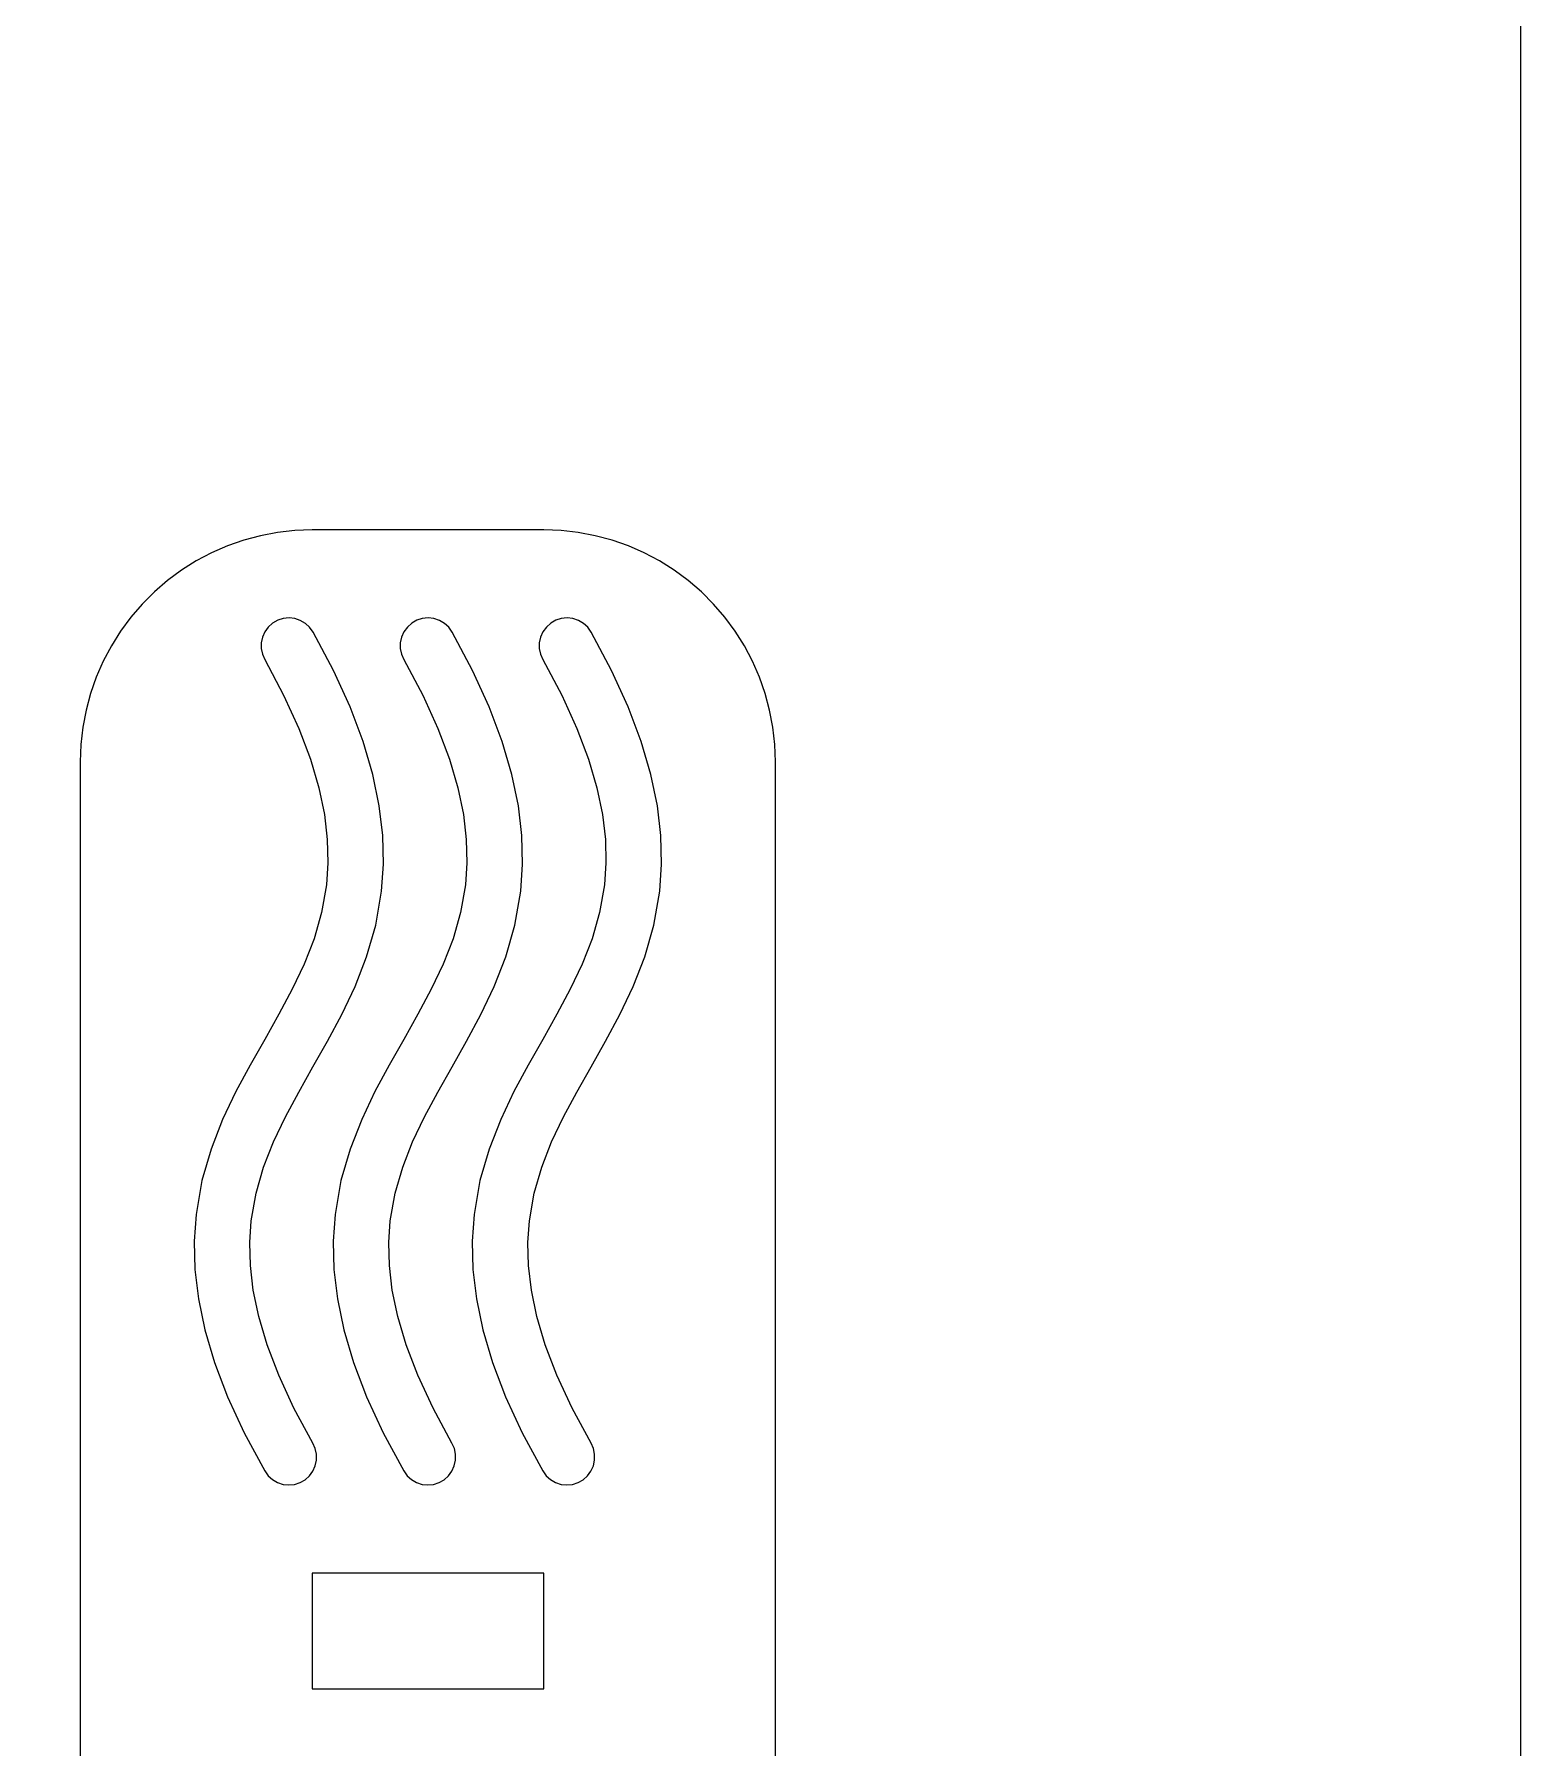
# Model space of a CAD drawing. Header units: millimetres. Extents: x -3928 to -434, y -548 to 1409.
# Drawn here: x -2792.6 to -2728.4, y 945.4 to 1019.3 of the extents above; entities that cross this region are included whole.
import ezdxf

# ---------------------------------------------------------------- set-up
doc = ezdxf.new("R2010")
doc.units = ezdxf.units.MM
doc.header["$MEASUREMENT"] = 0
doc.layers.add('layer 1', color=7, linetype='Continuous')

msp = doc.modelspace()

# ---------------------------------------------------------------- linework, layer by layer
at = {"layer": 'layer 1', "color": 250, "lineweight": 9}
msp.add_lwpolyline([(-3928.424, 422.392), (-2728.424, 422.392), (-2728.424, 1322.392), (-3928.424, 1322.392), (-3928.424, 422.392)], close=True, dxfattribs=at)
at = {"layer": 'layer 1', "color": 1, "lineweight": 25}
for points, knots in [([(-2780.5872, 997.9427), (-2780.5872, 997.9427), (-2781.3344, 997.9149), (-2781.3344, 997.9149), (-2781.3344, 997.9149), (-2781.3344, 997.9149), (-2782.0777, 997.8309), (-2782.0777, 997.8309), (-2782.0777, 997.8309), (-2782.0777, 997.8309), (-2782.8125, 997.6919), (-2782.8125, 997.6919), (-2782.8125, 997.6919), (-2782.8125, 997.6919), (-2783.5347, 997.4986), (-2783.5347, 997.4986), (-2783.5347, 997.4986), (-2783.5347, 997.4986), (-2784.2406, 997.2516), (-2784.2406, 997.2516), (-2784.2406, 997.2516), (-2784.2406, 997.2516), (-2784.926, 996.9525), (-2784.926, 996.9525), (-2784.926, 996.9525), (-2784.926, 996.9525), (-2785.5871, 996.6029), (-2785.5871, 996.6029), (-2785.5871, 996.6029), (-2785.5871, 996.6029), (-2786.2204, 996.2053), (-2786.2204, 996.2053), (-2786.2204, 996.2053), (-2786.2204, 996.2053), (-2786.8222, 995.7612), (-2786.8222, 995.7612), (-2786.8222, 995.7612), (-2786.8222, 995.7612), (-2787.3888, 995.2733), (-2787.3888, 995.2733), (-2787.3888, 995.2733), (-2787.3888, 995.2733), (-2787.9176, 994.7445), (-2787.9176, 994.7445), (-2787.9176, 994.7445), (-2787.9176, 994.7445), (-2788.4055, 994.1775), (-2788.4055, 994.1775), (-2788.4055, 994.1775), (-2788.4055, 994.1775), (-2788.8496, 993.5761), (-2788.8496, 993.5761), (-2788.8496, 993.5761), (-2788.8496, 993.5761), (-2789.2476, 992.9428), (-2789.2476, 992.9428), (-2789.2476, 992.9428), (-2789.2476, 992.9428), (-2789.5968, 992.2817), (-2789.5968, 992.2817), (-2789.5968, 992.2817), (-2789.5968, 992.2817), (-2789.896, 991.5963), (-2789.896, 991.5963), (-2789.896, 991.5963), (-2789.896, 991.5963), (-2790.1429, 990.8904), (-2790.1429, 990.8904), (-2790.1429, 990.8904), (-2790.1429, 990.8904), (-2790.3366, 990.1679), (-2790.3366, 990.1679), (-2790.3366, 990.1679), (-2790.3366, 990.1679), (-2790.4756, 989.433), (-2790.4756, 989.433), (-2790.4756, 989.433), (-2790.4756, 989.433), (-2790.5592, 988.6901), (-2790.5592, 988.6901), (-2790.5592, 988.6901), (-2790.5592, 988.6901), (-2790.5871, 987.9429), (-2790.5871, 987.9429)], [0, 0, 0, 0, 0.0454545, 0.0454545, 0.0454545, 0.0454545, 0.0909091, 0.0909091, 0.0909091, 0.0909091, 0.1363636, 0.1363636, 0.1363636, 0.1363636, 0.1818182, 0.1818182, 0.1818182, 0.1818182, 0.2272727, 0.2272727, 0.2272727, 0.2272727, 0.2727273, 0.2727273, 0.2727273, 0.2727273, 0.3181818, 0.3181818, 0.3181818, 0.3181818, 0.3636364, 0.3636364, 0.3636364, 0.3636364, 0.4090909, 0.4090909, 0.4090909, 0.4090909, 0.4545455, 0.4545455, 0.4545455, 0.4545455, 0.5, 0.5, 0.5, 0.5, 0.5454545, 0.5454545, 0.5454545, 0.5454545, 0.5909091, 0.5909091, 0.5909091, 0.5909091, 0.6363636, 0.6363636, 0.6363636, 0.6363636, 0.6818182, 0.6818182, 0.6818182, 0.6818182, 0.7272727, 0.7272727, 0.7272727, 0.7272727, 0.7727273, 0.7727273, 0.7727273, 0.7727273, 0.8181818, 0.8181818, 0.8181818, 0.8181818, 0.8636364, 0.8636364, 0.8636364, 0.8636364, 0.9090909, 0.9090909, 0.9090909, 0.9090909, 1, 1, 1, 1]), ([(-2760.5872, 987.9429), (-2760.5872, 987.9429), (-2760.6151, 988.6901), (-2760.6151, 988.6901), (-2760.6151, 988.6901), (-2760.6151, 988.6901), (-2760.699, 989.433), (-2760.699, 989.433), (-2760.699, 989.433), (-2760.699, 989.433), (-2760.838, 990.1679), (-2760.838, 990.1679), (-2760.838, 990.1679), (-2760.838, 990.1679), (-2761.0313, 990.8904), (-2761.0313, 990.8904), (-2761.0313, 990.8904), (-2761.0313, 990.8904), (-2761.2786, 991.5963), (-2761.2786, 991.5963), (-2761.2786, 991.5963), (-2761.2786, 991.5963), (-2761.5774, 992.2817), (-2761.5774, 992.2817), (-2761.5774, 992.2817), (-2761.5774, 992.2817), (-2761.927, 992.9428), (-2761.927, 992.9428), (-2761.927, 992.9428), (-2761.927, 992.9428), (-2762.325, 993.5761), (-2762.325, 993.5761), (-2762.325, 993.5761), (-2762.325, 993.5761), (-2762.7688, 994.1775), (-2762.7688, 994.1775), (-2762.7688, 994.1775), (-2762.7688, 994.1775), (-2763.2567, 994.7445), (-2763.2567, 994.7445), (-2763.2567, 994.7445), (-2763.2567, 994.7445), (-2763.7855, 995.2733), (-2763.7855, 995.2733), (-2763.7855, 995.2733), (-2763.7855, 995.2733), (-2764.3524, 995.7612), (-2764.3524, 995.7612), (-2764.3524, 995.7612), (-2764.3524, 995.7612), (-2764.9539, 996.2053), (-2764.9539, 996.2053), (-2764.9539, 996.2053), (-2764.9539, 996.2053), (-2765.5871, 996.6029), (-2765.5871, 996.6029), (-2765.5871, 996.6029), (-2765.5871, 996.6029), (-2766.2482, 996.9525), (-2766.2482, 996.9525), (-2766.2482, 996.9525), (-2766.2482, 996.9525), (-2766.9337, 997.2516), (-2766.9337, 997.2516), (-2766.9337, 997.2516), (-2766.9337, 997.2516), (-2767.6396, 997.4986), (-2767.6396, 997.4986), (-2767.6396, 997.4986), (-2767.6396, 997.4986), (-2768.3621, 997.6919), (-2768.3621, 997.6919), (-2768.3621, 997.6919), (-2768.3621, 997.6919), (-2769.0969, 997.8309), (-2769.0969, 997.8309), (-2769.0969, 997.8309), (-2769.0969, 997.8309), (-2769.8398, 997.9149), (-2769.8398, 997.9149), (-2769.8398, 997.9149), (-2769.8398, 997.9149), (-2770.5874, 997.9427), (-2770.5874, 997.9427)], [0, 0, 0, 0, 0.0454545, 0.0454545, 0.0454545, 0.0454545, 0.0909091, 0.0909091, 0.0909091, 0.0909091, 0.1363636, 0.1363636, 0.1363636, 0.1363636, 0.1818182, 0.1818182, 0.1818182, 0.1818182, 0.2272727, 0.2272727, 0.2272727, 0.2272727, 0.2727273, 0.2727273, 0.2727273, 0.2727273, 0.3181818, 0.3181818, 0.3181818, 0.3181818, 0.3636364, 0.3636364, 0.3636364, 0.3636364, 0.4090909, 0.4090909, 0.4090909, 0.4090909, 0.4545455, 0.4545455, 0.4545455, 0.4545455, 0.5, 0.5, 0.5, 0.5, 0.5454545, 0.5454545, 0.5454545, 0.5454545, 0.5909091, 0.5909091, 0.5909091, 0.5909091, 0.6363636, 0.6363636, 0.6363636, 0.6363636, 0.6818182, 0.6818182, 0.6818182, 0.6818182, 0.7272727, 0.7272727, 0.7272727, 0.7272727, 0.7727273, 0.7727273, 0.7727273, 0.7727273, 0.8181818, 0.8181818, 0.8181818, 0.8181818, 0.8636364, 0.8636364, 0.8636364, 0.8636364, 0.9090909, 0.9090909, 0.9090909, 0.9090909, 1, 1, 1, 1]), ([(-2780.5467, 958.5406), (-2780.5467, 958.5406), (-2781.3654, 960.0615), (-2781.3654, 960.0615), (-2781.3654, 960.0615), (-2781.3654, 960.0615), (-2782.0199, 961.4772), (-2782.0199, 961.4772), (-2782.0199, 961.4772), (-2782.0199, 961.4772), (-2782.5219, 962.793), (-2782.5219, 962.793), (-2782.5219, 962.793), (-2782.5219, 962.793), (-2782.8849, 964.0157), (-2782.8849, 964.0157), (-2782.8849, 964.0157), (-2782.8849, 964.0157), (-2783.1219, 965.1524), (-2783.1219, 965.1524), (-2783.1219, 965.1524), (-2783.1219, 965.1524), (-2783.2468, 966.2125), (-2783.2468, 966.2125), (-2783.2468, 966.2125), (-2783.2468, 966.2125), (-2783.2715, 967.2052), (-2783.2715, 967.2052), (-2783.2715, 967.2052), (-2783.2715, 967.2052), (-2783.2077, 968.1422), (-2783.2077, 968.1422), (-2783.2077, 968.1422), (-2783.2077, 968.1422), (-2783.0013, 969.3243), (-2783.0013, 969.3243), (-2783.0013, 969.3243), (-2783.0013, 969.3243), (-2782.6746, 970.4511), (-2782.6746, 970.4511), (-2782.6746, 970.4511), (-2782.6746, 970.4511), (-2782.246, 971.5437), (-2782.246, 971.5437), (-2782.246, 971.5437), (-2782.246, 971.5437), (-2781.7334, 972.6189), (-2781.7334, 972.6189), (-2781.7334, 972.6189), (-2781.7334, 972.6189), (-2781.1587, 973.6914), (-2781.1587, 973.6914), (-2781.1587, 973.6914), (-2781.1587, 973.6914), (-2780.5452, 974.7751), (-2780.5452, 974.7751), (-2780.5452, 974.7751), (-2780.5452, 974.7751), (-2779.9169, 975.8846), (-2779.9169, 975.8846), (-2779.9169, 975.8846), (-2779.9169, 975.8846), (-2779.3021, 977.0361), (-2779.3021, 977.0361), (-2779.3021, 977.0361), (-2779.3021, 977.0361), (-2778.7295, 978.245), (-2778.7295, 978.245), (-2778.7295, 978.245), (-2778.7295, 978.245), (-2778.2296, 979.5274), (-2778.2296, 979.5274), (-2778.2296, 979.5274), (-2778.2296, 979.5274), (-2777.8359, 980.8965), (-2777.8359, 980.8965), (-2777.8359, 980.8965), (-2777.8359, 980.8965), (-2777.5823, 982.3623), (-2777.5823, 982.3623), (-2777.5823, 982.3623), (-2777.5823, 982.3623), (-2777.5036, 983.5286), (-2777.5036, 983.5286), (-2777.5036, 983.5286), (-2777.5036, 983.5286), (-2777.5336, 984.7541), (-2777.5336, 984.7541), (-2777.5336, 984.7541), (-2777.5336, 984.7541), (-2777.6835, 986.0407), (-2777.6835, 986.0407), (-2777.6835, 986.0407), (-2777.6835, 986.0407), (-2777.9622, 987.3919), (-2777.9622, 987.3919), (-2777.9622, 987.3919), (-2777.9622, 987.3919), (-2778.3788, 988.8107), (-2778.3788, 988.8107), (-2778.3788, 988.8107), (-2778.3788, 988.8107), (-2778.9419, 990.3033), (-2778.9419, 990.3033), (-2778.9419, 990.3033), (-2778.9419, 990.3033), (-2779.6605, 991.876), (-2779.6605, 991.876), (-2779.6605, 991.876), (-2779.6605, 991.876), (-2780.5438, 993.5355), (-2780.5438, 993.5355)], [0, 0, 0, 0, 0.0344828, 0.0344828, 0.0344828, 0.0344828, 0.0689655, 0.0689655, 0.0689655, 0.0689655, 0.1034483, 0.1034483, 0.1034483, 0.1034483, 0.137931, 0.137931, 0.137931, 0.137931, 0.1724138, 0.1724138, 0.1724138, 0.1724138, 0.2068966, 0.2068966, 0.2068966, 0.2068966, 0.2413793, 0.2413793, 0.2413793, 0.2413793, 0.2758621, 0.2758621, 0.2758621, 0.2758621, 0.3103448, 0.3103448, 0.3103448, 0.3103448, 0.3448276, 0.3448276, 0.3448276, 0.3448276, 0.3793103, 0.3793103, 0.3793103, 0.3793103, 0.4137931, 0.4137931, 0.4137931, 0.4137931, 0.4482759, 0.4482759, 0.4482759, 0.4482759, 0.4827586, 0.4827586, 0.4827586, 0.4827586, 0.5172414, 0.5172414, 0.5172414, 0.5172414, 0.5517241, 0.5517241, 0.5517241, 0.5517241, 0.5862069, 0.5862069, 0.5862069, 0.5862069, 0.6206897, 0.6206897, 0.6206897, 0.6206897, 0.6551724, 0.6551724, 0.6551724, 0.6551724, 0.6896552, 0.6896552, 0.6896552, 0.6896552, 0.7241379, 0.7241379, 0.7241379, 0.7241379, 0.7586207, 0.7586207, 0.7586207, 0.7586207, 0.7931034, 0.7931034, 0.7931034, 0.7931034, 0.8275862, 0.8275862, 0.8275862, 0.8275862, 0.862069, 0.862069, 0.862069, 0.862069, 0.8965517, 0.8965517, 0.8965517, 0.8965517, 0.9310345, 0.9310345, 0.9310345, 0.9310345, 1, 1, 1, 1]), ([(-2780.5438, 993.5355), (-2780.5438, 993.5355), (-2780.6899, 993.7397), (-2780.6899, 993.7397), (-2780.6899, 993.7397), (-2780.6899, 993.7397), (-2780.8754, 993.9087), (-2780.8754, 993.9087), (-2780.8754, 993.9087), (-2780.8754, 993.9087), (-2781.0917, 994.0357), (-2781.0917, 994.0357), (-2781.0917, 994.0357), (-2781.0917, 994.0357), (-2781.3298, 994.1147), (-2781.3298, 994.1147), (-2781.3298, 994.1147), (-2781.3298, 994.1147), (-2781.5789, 994.1426), (-2781.5789, 994.1426), (-2781.5789, 994.1426), (-2781.5789, 994.1426), (-2781.8286, 994.1183), (-2781.8286, 994.1183), (-2781.8286, 994.1183), (-2781.8286, 994.1183), (-2782.0678, 994.0424), (-2782.0678, 994.0424), (-2782.0678, 994.0424), (-2782.0678, 994.0424), (-2782.2858, 993.9182), (-2782.2858, 993.9182), (-2782.2858, 993.9182), (-2782.2858, 993.9182), (-2782.4735, 993.7517), (-2782.4735, 993.7517), (-2782.4735, 993.7517), (-2782.4735, 993.7517), (-2782.6224, 993.5499), (-2782.6224, 993.5499), (-2782.6224, 993.5499), (-2782.6224, 993.5499), (-2782.7261, 993.3213), (-2782.7261, 993.3213), (-2782.7261, 993.3213), (-2782.7261, 993.3213), (-2782.7797, 993.0762), (-2782.7797, 993.0762), (-2782.7797, 993.0762), (-2782.7797, 993.0762), (-2782.7815, 992.8253), (-2782.7815, 992.8253), (-2782.7815, 992.8253), (-2782.7815, 992.8253), (-2782.7311, 992.5798), (-2782.7311, 992.5798), (-2782.7311, 992.5798), (-2782.7311, 992.5798), (-2782.6305, 992.3498), (-2782.6305, 992.3498)], [0, 0, 0, 0, 0.0625, 0.0625, 0.0625, 0.0625, 0.125, 0.125, 0.125, 0.125, 0.1875, 0.1875, 0.1875, 0.1875, 0.25, 0.25, 0.25, 0.25, 0.3125, 0.3125, 0.3125, 0.3125, 0.375, 0.375, 0.375, 0.375, 0.4375, 0.4375, 0.4375, 0.4375, 0.5, 0.5, 0.5, 0.5, 0.5625, 0.5625, 0.5625, 0.5625, 0.625, 0.625, 0.625, 0.625, 0.6875, 0.6875, 0.6875, 0.6875, 0.75, 0.75, 0.75, 0.75, 0.8125, 0.8125, 0.8125, 0.8125, 0.875, 0.875, 0.875, 0.875, 1, 1, 1, 1]), ([(-2774.5466, 958.5406), (-2774.5466, 958.5406), (-2775.3654, 960.0615), (-2775.3654, 960.0615), (-2775.3654, 960.0615), (-2775.3654, 960.0615), (-2776.0198, 961.4772), (-2776.0198, 961.4772), (-2776.0198, 961.4772), (-2776.0198, 961.4772), (-2776.5218, 962.793), (-2776.5218, 962.793), (-2776.5218, 962.793), (-2776.5218, 962.793), (-2776.8848, 964.0157), (-2776.8848, 964.0157), (-2776.8848, 964.0157), (-2776.8848, 964.0157), (-2777.1219, 965.1524), (-2777.1219, 965.1524), (-2777.1219, 965.1524), (-2777.1219, 965.1524), (-2777.2468, 966.2125), (-2777.2468, 966.2125), (-2777.2468, 966.2125), (-2777.2468, 966.2125), (-2777.2715, 967.2052), (-2777.2715, 967.2052), (-2777.2715, 967.2052), (-2777.2715, 967.2052), (-2777.2076, 968.1422), (-2777.2076, 968.1422), (-2777.2076, 968.1422), (-2777.2076, 968.1422), (-2777.0012, 969.3243), (-2777.0012, 969.3243), (-2777.0012, 969.3243), (-2777.0012, 969.3243), (-2776.6746, 970.4511), (-2776.6746, 970.4511), (-2776.6746, 970.4511), (-2776.6746, 970.4511), (-2776.2459, 971.5437), (-2776.2459, 971.5437), (-2776.2459, 971.5437), (-2776.2459, 971.5437), (-2775.7334, 972.6189), (-2775.7334, 972.6189), (-2775.7334, 972.6189), (-2775.7334, 972.6189), (-2775.1587, 973.6914), (-2775.1587, 973.6914), (-2775.1587, 973.6914), (-2775.1587, 973.6914), (-2774.5452, 974.7751), (-2774.5452, 974.7751), (-2774.5452, 974.7751), (-2774.5452, 974.7751), (-2773.9169, 975.8846), (-2773.9169, 975.8846), (-2773.9169, 975.8846), (-2773.9169, 975.8846), (-2773.302, 977.0361), (-2773.302, 977.0361), (-2773.302, 977.0361), (-2773.302, 977.0361), (-2772.7294, 978.245), (-2772.7294, 978.245), (-2772.7294, 978.245), (-2772.7294, 978.245), (-2772.2296, 979.5274), (-2772.2296, 979.5274), (-2772.2296, 979.5274), (-2772.2296, 979.5274), (-2771.8359, 980.8965), (-2771.8359, 980.8965), (-2771.8359, 980.8965), (-2771.8359, 980.8965), (-2771.5822, 982.3623), (-2771.5822, 982.3623), (-2771.5822, 982.3623), (-2771.5822, 982.3623), (-2771.5035, 983.5286), (-2771.5035, 983.5286), (-2771.5035, 983.5286), (-2771.5035, 983.5286), (-2771.5339, 984.7541), (-2771.5339, 984.7541), (-2771.5339, 984.7541), (-2771.5339, 984.7541), (-2771.6835, 986.0407), (-2771.6835, 986.0407), (-2771.6835, 986.0407), (-2771.6835, 986.0407), (-2771.9622, 987.3919), (-2771.9622, 987.3919), (-2771.9622, 987.3919), (-2771.9622, 987.3919), (-2772.3788, 988.8107), (-2772.3788, 988.8107), (-2772.3788, 988.8107), (-2772.3788, 988.8107), (-2772.9418, 990.3033), (-2772.9418, 990.3033), (-2772.9418, 990.3033), (-2772.9418, 990.3033), (-2773.6604, 991.876), (-2773.6604, 991.876), (-2773.6604, 991.876), (-2773.6604, 991.876), (-2774.5438, 993.5355), (-2774.5438, 993.5355)], [0, 0, 0, 0, 0.0344828, 0.0344828, 0.0344828, 0.0344828, 0.0689655, 0.0689655, 0.0689655, 0.0689655, 0.1034483, 0.1034483, 0.1034483, 0.1034483, 0.137931, 0.137931, 0.137931, 0.137931, 0.1724138, 0.1724138, 0.1724138, 0.1724138, 0.2068966, 0.2068966, 0.2068966, 0.2068966, 0.2413793, 0.2413793, 0.2413793, 0.2413793, 0.2758621, 0.2758621, 0.2758621, 0.2758621, 0.3103448, 0.3103448, 0.3103448, 0.3103448, 0.3448276, 0.3448276, 0.3448276, 0.3448276, 0.3793103, 0.3793103, 0.3793103, 0.3793103, 0.4137931, 0.4137931, 0.4137931, 0.4137931, 0.4482759, 0.4482759, 0.4482759, 0.4482759, 0.4827586, 0.4827586, 0.4827586, 0.4827586, 0.5172414, 0.5172414, 0.5172414, 0.5172414, 0.5517241, 0.5517241, 0.5517241, 0.5517241, 0.5862069, 0.5862069, 0.5862069, 0.5862069, 0.6206897, 0.6206897, 0.6206897, 0.6206897, 0.6551724, 0.6551724, 0.6551724, 0.6551724, 0.6896552, 0.6896552, 0.6896552, 0.6896552, 0.7241379, 0.7241379, 0.7241379, 0.7241379, 0.7586207, 0.7586207, 0.7586207, 0.7586207, 0.7931034, 0.7931034, 0.7931034, 0.7931034, 0.8275862, 0.8275862, 0.8275862, 0.8275862, 0.862069, 0.862069, 0.862069, 0.862069, 0.8965517, 0.8965517, 0.8965517, 0.8965517, 0.9310345, 0.9310345, 0.9310345, 0.9310345, 1, 1, 1, 1]), ([(-2774.5438, 993.5355), (-2774.5438, 993.5355), (-2774.6898, 993.7397), (-2774.6898, 993.7397), (-2774.6898, 993.7397), (-2774.6898, 993.7397), (-2774.8754, 993.9087), (-2774.8754, 993.9087), (-2774.8754, 993.9087), (-2774.8754, 993.9087), (-2775.0916, 994.0357), (-2775.0916, 994.0357), (-2775.0916, 994.0357), (-2775.0916, 994.0357), (-2775.3298, 994.1147), (-2775.3298, 994.1147), (-2775.3298, 994.1147), (-2775.3298, 994.1147), (-2775.5792, 994.1426), (-2775.5792, 994.1426), (-2775.5792, 994.1426), (-2775.5792, 994.1426), (-2775.8286, 994.1183), (-2775.8286, 994.1183), (-2775.8286, 994.1183), (-2775.8286, 994.1183), (-2776.0678, 994.0424), (-2776.0678, 994.0424), (-2776.0678, 994.0424), (-2776.0678, 994.0424), (-2776.2858, 993.9182), (-2776.2858, 993.9182), (-2776.2858, 993.9182), (-2776.2858, 993.9182), (-2776.4735, 993.7517), (-2776.4735, 993.7517), (-2776.4735, 993.7517), (-2776.4735, 993.7517), (-2776.6224, 993.5499), (-2776.6224, 993.5499), (-2776.6224, 993.5499), (-2776.6224, 993.5499), (-2776.7261, 993.3213), (-2776.7261, 993.3213), (-2776.7261, 993.3213), (-2776.7261, 993.3213), (-2776.7797, 993.0762), (-2776.7797, 993.0762), (-2776.7797, 993.0762), (-2776.7797, 993.0762), (-2776.7815, 992.8253), (-2776.7815, 992.8253), (-2776.7815, 992.8253), (-2776.7815, 992.8253), (-2776.731, 992.5798), (-2776.731, 992.5798), (-2776.731, 992.5798), (-2776.731, 992.5798), (-2776.6305, 992.3498), (-2776.6305, 992.3498)], [0, 0, 0, 0, 0.0625, 0.0625, 0.0625, 0.0625, 0.125, 0.125, 0.125, 0.125, 0.1875, 0.1875, 0.1875, 0.1875, 0.25, 0.25, 0.25, 0.25, 0.3125, 0.3125, 0.3125, 0.3125, 0.375, 0.375, 0.375, 0.375, 0.4375, 0.4375, 0.4375, 0.4375, 0.5, 0.5, 0.5, 0.5, 0.5625, 0.5625, 0.5625, 0.5625, 0.625, 0.625, 0.625, 0.625, 0.6875, 0.6875, 0.6875, 0.6875, 0.75, 0.75, 0.75, 0.75, 0.8125, 0.8125, 0.8125, 0.8125, 0.875, 0.875, 0.875, 0.875, 1, 1, 1, 1]), ([(-2768.5469, 958.5406), (-2768.5469, 958.5406), (-2769.3657, 960.0615), (-2769.3657, 960.0615), (-2769.3657, 960.0615), (-2769.3657, 960.0615), (-2770.0198, 961.4772), (-2770.0198, 961.4772), (-2770.0198, 961.4772), (-2770.0198, 961.4772), (-2770.5218, 962.793), (-2770.5218, 962.793), (-2770.5218, 962.793), (-2770.5218, 962.793), (-2770.8848, 964.0157), (-2770.8848, 964.0157), (-2770.8848, 964.0157), (-2770.8848, 964.0157), (-2771.1218, 965.1524), (-2771.1218, 965.1524), (-2771.1218, 965.1524), (-2771.1218, 965.1524), (-2771.2467, 966.2125), (-2771.2467, 966.2125), (-2771.2467, 966.2125), (-2771.2467, 966.2125), (-2771.2714, 967.2052), (-2771.2714, 967.2052), (-2771.2714, 967.2052), (-2771.2714, 967.2052), (-2771.2076, 968.1422), (-2771.2076, 968.1422), (-2771.2076, 968.1422), (-2771.2076, 968.1422), (-2771.0012, 969.3243), (-2771.0012, 969.3243), (-2771.0012, 969.3243), (-2771.0012, 969.3243), (-2770.6749, 970.4511), (-2770.6749, 970.4511), (-2770.6749, 970.4511), (-2770.6749, 970.4511), (-2770.2459, 971.5437), (-2770.2459, 971.5437), (-2770.2459, 971.5437), (-2770.2459, 971.5437), (-2769.7333, 972.6189), (-2769.7333, 972.6189), (-2769.7333, 972.6189), (-2769.7333, 972.6189), (-2769.1586, 973.6914), (-2769.1586, 973.6914), (-2769.1586, 973.6914), (-2769.1586, 973.6914), (-2768.5452, 974.7751), (-2768.5452, 974.7751), (-2768.5452, 974.7751), (-2768.5452, 974.7751), (-2767.9169, 975.8846), (-2767.9169, 975.8846), (-2767.9169, 975.8846), (-2767.9169, 975.8846), (-2767.302, 977.0361), (-2767.302, 977.0361), (-2767.302, 977.0361), (-2767.302, 977.0361), (-2766.7294, 978.245), (-2766.7294, 978.245), (-2766.7294, 978.245), (-2766.7294, 978.245), (-2766.2295, 979.5274), (-2766.2295, 979.5274), (-2766.2295, 979.5274), (-2766.2295, 979.5274), (-2765.8358, 980.8965), (-2765.8358, 980.8965), (-2765.8358, 980.8965), (-2765.8358, 980.8965), (-2765.5825, 982.3623), (-2765.5825, 982.3623), (-2765.5825, 982.3623), (-2765.5825, 982.3623), (-2765.5039, 983.5286), (-2765.5039, 983.5286), (-2765.5039, 983.5286), (-2765.5039, 983.5286), (-2765.5338, 984.7541), (-2765.5338, 984.7541), (-2765.5338, 984.7541), (-2765.5338, 984.7541), (-2765.6834, 986.0407), (-2765.6834, 986.0407), (-2765.6834, 986.0407), (-2765.6834, 986.0407), (-2765.9621, 987.3919), (-2765.9621, 987.3919), (-2765.9621, 987.3919), (-2765.9621, 987.3919), (-2766.3787, 988.8107), (-2766.3787, 988.8107), (-2766.3787, 988.8107), (-2766.3787, 988.8107), (-2766.9418, 990.3033), (-2766.9418, 990.3033), (-2766.9418, 990.3033), (-2766.9418, 990.3033), (-2767.6604, 991.876), (-2767.6604, 991.876), (-2767.6604, 991.876), (-2767.6604, 991.876), (-2768.5437, 993.5355), (-2768.5437, 993.5355)], [0, 0, 0, 0, 0.0344828, 0.0344828, 0.0344828, 0.0344828, 0.0689655, 0.0689655, 0.0689655, 0.0689655, 0.1034483, 0.1034483, 0.1034483, 0.1034483, 0.137931, 0.137931, 0.137931, 0.137931, 0.1724138, 0.1724138, 0.1724138, 0.1724138, 0.2068966, 0.2068966, 0.2068966, 0.2068966, 0.2413793, 0.2413793, 0.2413793, 0.2413793, 0.2758621, 0.2758621, 0.2758621, 0.2758621, 0.3103448, 0.3103448, 0.3103448, 0.3103448, 0.3448276, 0.3448276, 0.3448276, 0.3448276, 0.3793103, 0.3793103, 0.3793103, 0.3793103, 0.4137931, 0.4137931, 0.4137931, 0.4137931, 0.4482759, 0.4482759, 0.4482759, 0.4482759, 0.4827586, 0.4827586, 0.4827586, 0.4827586, 0.5172414, 0.5172414, 0.5172414, 0.5172414, 0.5517241, 0.5517241, 0.5517241, 0.5517241, 0.5862069, 0.5862069, 0.5862069, 0.5862069, 0.6206897, 0.6206897, 0.6206897, 0.6206897, 0.6551724, 0.6551724, 0.6551724, 0.6551724, 0.6896552, 0.6896552, 0.6896552, 0.6896552, 0.7241379, 0.7241379, 0.7241379, 0.7241379, 0.7586207, 0.7586207, 0.7586207, 0.7586207, 0.7931034, 0.7931034, 0.7931034, 0.7931034, 0.8275862, 0.8275862, 0.8275862, 0.8275862, 0.862069, 0.862069, 0.862069, 0.862069, 0.8965517, 0.8965517, 0.8965517, 0.8965517, 0.9310345, 0.9310345, 0.9310345, 0.9310345, 1, 1, 1, 1]), ([(-2768.5437, 993.5355), (-2768.5437, 993.5355), (-2768.6901, 993.7397), (-2768.6901, 993.7397), (-2768.6901, 993.7397), (-2768.6901, 993.7397), (-2768.8754, 993.9087), (-2768.8754, 993.9087), (-2768.8754, 993.9087), (-2768.8754, 993.9087), (-2769.0916, 994.0357), (-2769.0916, 994.0357), (-2769.0916, 994.0357), (-2769.0916, 994.0357), (-2769.3297, 994.1147), (-2769.3297, 994.1147), (-2769.3297, 994.1147), (-2769.3297, 994.1147), (-2769.5791, 994.1426), (-2769.5791, 994.1426), (-2769.5791, 994.1426), (-2769.5791, 994.1426), (-2769.8286, 994.1183), (-2769.8286, 994.1183), (-2769.8286, 994.1183), (-2769.8286, 994.1183), (-2770.0677, 994.0424), (-2770.0677, 994.0424), (-2770.0677, 994.0424), (-2770.0677, 994.0424), (-2770.2858, 993.9182), (-2770.2858, 993.9182), (-2770.2858, 993.9182), (-2770.2858, 993.9182), (-2770.4734, 993.7517), (-2770.4734, 993.7517), (-2770.4734, 993.7517), (-2770.4734, 993.7517), (-2770.6223, 993.5499), (-2770.6223, 993.5499), (-2770.6223, 993.5499), (-2770.6223, 993.5499), (-2770.726, 993.3213), (-2770.726, 993.3213), (-2770.726, 993.3213), (-2770.726, 993.3213), (-2770.7796, 993.0762), (-2770.7796, 993.0762), (-2770.7796, 993.0762), (-2770.7796, 993.0762), (-2770.7814, 992.8253), (-2770.7814, 992.8253), (-2770.7814, 992.8253), (-2770.7814, 992.8253), (-2770.731, 992.5798), (-2770.731, 992.5798), (-2770.731, 992.5798), (-2770.731, 992.5798), (-2770.6304, 992.3498), (-2770.6304, 992.3498)], [0, 0, 0, 0, 0.0625, 0.0625, 0.0625, 0.0625, 0.125, 0.125, 0.125, 0.125, 0.1875, 0.1875, 0.1875, 0.1875, 0.25, 0.25, 0.25, 0.25, 0.3125, 0.3125, 0.3125, 0.3125, 0.375, 0.375, 0.375, 0.375, 0.4375, 0.4375, 0.4375, 0.4375, 0.5, 0.5, 0.5, 0.5, 0.5625, 0.5625, 0.5625, 0.5625, 0.625, 0.625, 0.625, 0.625, 0.6875, 0.6875, 0.6875, 0.6875, 0.75, 0.75, 0.75, 0.75, 0.8125, 0.8125, 0.8125, 0.8125, 0.875, 0.875, 0.875, 0.875, 1, 1, 1, 1]), ([(-2782.6305, 992.3498), (-2782.6305, 992.3498), (-2781.8114, 990.8113), (-2781.8114, 990.8113), (-2781.8114, 990.8113), (-2781.8114, 990.8113), (-2781.1566, 989.3787), (-2781.1566, 989.3787), (-2781.1566, 989.3787), (-2781.1566, 989.3787), (-2780.6539, 988.047), (-2780.6539, 988.047), (-2780.6539, 988.047), (-2780.6539, 988.047), (-2780.2905, 986.8094), (-2780.2905, 986.8094), (-2780.2905, 986.8094), (-2780.2905, 986.8094), (-2780.0528, 985.6587), (-2780.0528, 985.6587), (-2780.0528, 985.6587), (-2780.0528, 985.6587), (-2779.9279, 984.5859), (-2779.9279, 984.5859), (-2779.9279, 984.5859), (-2779.9279, 984.5859), (-2779.9028, 983.5812), (-2779.9028, 983.5812), (-2779.9028, 983.5812), (-2779.9028, 983.5812), (-2779.967, 982.6336), (-2779.967, 982.6336), (-2779.967, 982.6336), (-2779.967, 982.6336), (-2780.1738, 981.4398), (-2780.1738, 981.4398), (-2780.1738, 981.4398), (-2780.1738, 981.4398), (-2780.5004, 980.3035), (-2780.5004, 980.3035), (-2780.5004, 980.3035), (-2780.5004, 980.3035), (-2780.9294, 979.2039), (-2780.9294, 979.2039), (-2780.9294, 979.2039), (-2780.9294, 979.2039), (-2781.442, 978.1244), (-2781.442, 978.1244), (-2781.442, 978.1244), (-2781.442, 978.1244), (-2782.0163, 977.0498), (-2782.0163, 977.0498), (-2782.0163, 977.0498), (-2782.0163, 977.0498), (-2782.6291, 975.9657), (-2782.6291, 975.9657), (-2782.6291, 975.9657), (-2782.6291, 975.9657), (-2783.257, 974.858), (-2783.257, 974.858), (-2783.257, 974.858), (-2783.257, 974.858), (-2783.8719, 973.7104), (-2783.8719, 973.7104), (-2783.8719, 973.7104), (-2783.8719, 973.7104), (-2784.4441, 972.5068), (-2784.4441, 972.5068), (-2784.4441, 972.5068), (-2784.4441, 972.5068), (-2784.944, 971.2318), (-2784.944, 971.2318), (-2784.944, 971.2318), (-2784.944, 971.2318), (-2785.3381, 969.8715), (-2785.3381, 969.8715), (-2785.3381, 969.8715), (-2785.3381, 969.8715), (-2785.5917, 968.4159), (-2785.5917, 968.4159), (-2785.5917, 968.4159), (-2785.5917, 968.4159), (-2785.6707, 967.2585), (-2785.6707, 967.2585), (-2785.6707, 967.2585), (-2785.6707, 967.2585), (-2785.6408, 966.0425), (-2785.6408, 966.0425), (-2785.6408, 966.0425), (-2785.6408, 966.0425), (-2785.4908, 964.7665), (-2785.4908, 964.7665), (-2785.4908, 964.7665), (-2785.4908, 964.7665), (-2785.2114, 963.4277), (-2785.2114, 963.4277), (-2785.2114, 963.4277), (-2785.2114, 963.4277), (-2784.7944, 962.0218), (-2784.7944, 962.0218), (-2784.7944, 962.0218), (-2784.7944, 962.0218), (-2784.2307, 960.5441), (-2784.2307, 960.5441), (-2784.2307, 960.5441), (-2784.2307, 960.5441), (-2783.5117, 958.9872), (-2783.5117, 958.9872), (-2783.5117, 958.9872), (-2783.5117, 958.9872), (-2782.6277, 957.3451), (-2782.6277, 957.3451)], [0, 0, 0, 0, 0.0344828, 0.0344828, 0.0344828, 0.0344828, 0.0689655, 0.0689655, 0.0689655, 0.0689655, 0.1034483, 0.1034483, 0.1034483, 0.1034483, 0.137931, 0.137931, 0.137931, 0.137931, 0.1724138, 0.1724138, 0.1724138, 0.1724138, 0.2068966, 0.2068966, 0.2068966, 0.2068966, 0.2413793, 0.2413793, 0.2413793, 0.2413793, 0.2758621, 0.2758621, 0.2758621, 0.2758621, 0.3103448, 0.3103448, 0.3103448, 0.3103448, 0.3448276, 0.3448276, 0.3448276, 0.3448276, 0.3793103, 0.3793103, 0.3793103, 0.3793103, 0.4137931, 0.4137931, 0.4137931, 0.4137931, 0.4482759, 0.4482759, 0.4482759, 0.4482759, 0.4827586, 0.4827586, 0.4827586, 0.4827586, 0.5172414, 0.5172414, 0.5172414, 0.5172414, 0.5517241, 0.5517241, 0.5517241, 0.5517241, 0.5862069, 0.5862069, 0.5862069, 0.5862069, 0.6206897, 0.6206897, 0.6206897, 0.6206897, 0.6551724, 0.6551724, 0.6551724, 0.6551724, 0.6896552, 0.6896552, 0.6896552, 0.6896552, 0.7241379, 0.7241379, 0.7241379, 0.7241379, 0.7586207, 0.7586207, 0.7586207, 0.7586207, 0.7931034, 0.7931034, 0.7931034, 0.7931034, 0.8275862, 0.8275862, 0.8275862, 0.8275862, 0.862069, 0.862069, 0.862069, 0.862069, 0.8965517, 0.8965517, 0.8965517, 0.8965517, 0.9310345, 0.9310345, 0.9310345, 0.9310345, 1, 1, 1, 1]), ([(-2776.6305, 992.3498), (-2776.6305, 992.3498), (-2775.8113, 990.8113), (-2775.8113, 990.8113), (-2775.8113, 990.8113), (-2775.8113, 990.8113), (-2775.1566, 989.3787), (-2775.1566, 989.3787), (-2775.1566, 989.3787), (-2775.1566, 989.3787), (-2774.6539, 988.047), (-2774.6539, 988.047), (-2774.6539, 988.047), (-2774.6539, 988.047), (-2774.2905, 986.8094), (-2774.2905, 986.8094), (-2774.2905, 986.8094), (-2774.2905, 986.8094), (-2774.0527, 985.6587), (-2774.0527, 985.6587), (-2774.0527, 985.6587), (-2774.0527, 985.6587), (-2773.9278, 984.5859), (-2773.9278, 984.5859), (-2773.9278, 984.5859), (-2773.9278, 984.5859), (-2773.9028, 983.5812), (-2773.9028, 983.5812), (-2773.9028, 983.5812), (-2773.9028, 983.5812), (-2773.967, 982.6336), (-2773.967, 982.6336), (-2773.967, 982.6336), (-2773.967, 982.6336), (-2774.1737, 981.4398), (-2774.1737, 981.4398), (-2774.1737, 981.4398), (-2774.1737, 981.4398), (-2774.5004, 980.3035), (-2774.5004, 980.3035), (-2774.5004, 980.3035), (-2774.5004, 980.3035), (-2774.9294, 979.2039), (-2774.9294, 979.2039), (-2774.9294, 979.2039), (-2774.9294, 979.2039), (-2775.442, 978.1244), (-2775.442, 978.1244), (-2775.442, 978.1244), (-2775.442, 978.1244), (-2776.0163, 977.0498), (-2776.0163, 977.0498), (-2776.0163, 977.0498), (-2776.0163, 977.0498), (-2776.6291, 975.9657), (-2776.6291, 975.9657), (-2776.6291, 975.9657), (-2776.6291, 975.9657), (-2777.257, 974.858), (-2777.257, 974.858), (-2777.257, 974.858), (-2777.257, 974.858), (-2777.8719, 973.7104), (-2777.8719, 973.7104), (-2777.8719, 973.7104), (-2777.8719, 973.7104), (-2778.4441, 972.5068), (-2778.4441, 972.5068), (-2778.4441, 972.5068), (-2778.4441, 972.5068), (-2778.944, 971.2318), (-2778.944, 971.2318), (-2778.944, 971.2318), (-2778.944, 971.2318), (-2779.338, 969.8715), (-2779.338, 969.8715), (-2779.338, 969.8715), (-2779.338, 969.8715), (-2779.592, 968.4159), (-2779.592, 968.4159), (-2779.592, 968.4159), (-2779.592, 968.4159), (-2779.6707, 967.2585), (-2779.6707, 967.2585), (-2779.6707, 967.2585), (-2779.6707, 967.2585), (-2779.6407, 966.0425), (-2779.6407, 966.0425), (-2779.6407, 966.0425), (-2779.6407, 966.0425), (-2779.4908, 964.7665), (-2779.4908, 964.7665), (-2779.4908, 964.7665), (-2779.4908, 964.7665), (-2779.2114, 963.4277), (-2779.2114, 963.4277), (-2779.2114, 963.4277), (-2779.2114, 963.4277), (-2778.7944, 962.0218), (-2778.7944, 962.0218), (-2778.7944, 962.0218), (-2778.7944, 962.0218), (-2778.231, 960.5441), (-2778.231, 960.5441), (-2778.231, 960.5441), (-2778.231, 960.5441), (-2777.5117, 958.9872), (-2777.5117, 958.9872), (-2777.5117, 958.9872), (-2777.5117, 958.9872), (-2776.6276, 957.3451), (-2776.6276, 957.3451)], [0, 0, 0, 0, 0.0344828, 0.0344828, 0.0344828, 0.0344828, 0.0689655, 0.0689655, 0.0689655, 0.0689655, 0.1034483, 0.1034483, 0.1034483, 0.1034483, 0.137931, 0.137931, 0.137931, 0.137931, 0.1724138, 0.1724138, 0.1724138, 0.1724138, 0.2068966, 0.2068966, 0.2068966, 0.2068966, 0.2413793, 0.2413793, 0.2413793, 0.2413793, 0.2758621, 0.2758621, 0.2758621, 0.2758621, 0.3103448, 0.3103448, 0.3103448, 0.3103448, 0.3448276, 0.3448276, 0.3448276, 0.3448276, 0.3793103, 0.3793103, 0.3793103, 0.3793103, 0.4137931, 0.4137931, 0.4137931, 0.4137931, 0.4482759, 0.4482759, 0.4482759, 0.4482759, 0.4827586, 0.4827586, 0.4827586, 0.4827586, 0.5172414, 0.5172414, 0.5172414, 0.5172414, 0.5517241, 0.5517241, 0.5517241, 0.5517241, 0.5862069, 0.5862069, 0.5862069, 0.5862069, 0.6206897, 0.6206897, 0.6206897, 0.6206897, 0.6551724, 0.6551724, 0.6551724, 0.6551724, 0.6896552, 0.6896552, 0.6896552, 0.6896552, 0.7241379, 0.7241379, 0.7241379, 0.7241379, 0.7586207, 0.7586207, 0.7586207, 0.7586207, 0.7931034, 0.7931034, 0.7931034, 0.7931034, 0.8275862, 0.8275862, 0.8275862, 0.8275862, 0.862069, 0.862069, 0.862069, 0.862069, 0.8965517, 0.8965517, 0.8965517, 0.8965517, 0.9310345, 0.9310345, 0.9310345, 0.9310345, 1, 1, 1, 1]), ([(-2770.6304, 992.3498), (-2770.6304, 992.3498), (-2769.8113, 990.8113), (-2769.8113, 990.8113), (-2769.8113, 990.8113), (-2769.8113, 990.8113), (-2769.1565, 989.3787), (-2769.1565, 989.3787), (-2769.1565, 989.3787), (-2769.1565, 989.3787), (-2768.6538, 988.047), (-2768.6538, 988.047), (-2768.6538, 988.047), (-2768.6538, 988.047), (-2768.2904, 986.8094), (-2768.2904, 986.8094), (-2768.2904, 986.8094), (-2768.2904, 986.8094), (-2768.0527, 985.6587), (-2768.0527, 985.6587), (-2768.0527, 985.6587), (-2768.0527, 985.6587), (-2767.9278, 984.5859), (-2767.9278, 984.5859), (-2767.9278, 984.5859), (-2767.9278, 984.5859), (-2767.9031, 983.5812), (-2767.9031, 983.5812), (-2767.9031, 983.5812), (-2767.9031, 983.5812), (-2767.9669, 982.6336), (-2767.9669, 982.6336), (-2767.9669, 982.6336), (-2767.9669, 982.6336), (-2768.1737, 981.4398), (-2768.1737, 981.4398), (-2768.1737, 981.4398), (-2768.1737, 981.4398), (-2768.5003, 980.3035), (-2768.5003, 980.3035), (-2768.5003, 980.3035), (-2768.5003, 980.3035), (-2768.9293, 979.2039), (-2768.9293, 979.2039), (-2768.9293, 979.2039), (-2768.9293, 979.2039), (-2769.4419, 978.1244), (-2769.4419, 978.1244), (-2769.4419, 978.1244), (-2769.4419, 978.1244), (-2770.0162, 977.0498), (-2770.0162, 977.0498), (-2770.0162, 977.0498), (-2770.0162, 977.0498), (-2770.629, 975.9657), (-2770.629, 975.9657), (-2770.629, 975.9657), (-2770.629, 975.9657), (-2771.257, 974.858), (-2771.257, 974.858), (-2771.257, 974.858), (-2771.257, 974.858), (-2771.8718, 973.7104), (-2771.8718, 973.7104), (-2771.8718, 973.7104), (-2771.8718, 973.7104), (-2772.4441, 972.5068), (-2772.4441, 972.5068), (-2772.4441, 972.5068), (-2772.4441, 972.5068), (-2772.9443, 971.2318), (-2772.9443, 971.2318), (-2772.9443, 971.2318), (-2772.9443, 971.2318), (-2773.338, 969.8715), (-2773.338, 969.8715), (-2773.338, 969.8715), (-2773.338, 969.8715), (-2773.592, 968.4159), (-2773.592, 968.4159), (-2773.592, 968.4159), (-2773.592, 968.4159), (-2773.6707, 967.2585), (-2773.6707, 967.2585), (-2773.6707, 967.2585), (-2773.6707, 967.2585), (-2773.6407, 966.0425), (-2773.6407, 966.0425), (-2773.6407, 966.0425), (-2773.6407, 966.0425), (-2773.4907, 964.7665), (-2773.4907, 964.7665), (-2773.4907, 964.7665), (-2773.4907, 964.7665), (-2773.2117, 963.4277), (-2773.2117, 963.4277), (-2773.2117, 963.4277), (-2773.2117, 963.4277), (-2772.7944, 962.0218), (-2772.7944, 962.0218), (-2772.7944, 962.0218), (-2772.7944, 962.0218), (-2772.231, 960.5441), (-2772.231, 960.5441), (-2772.231, 960.5441), (-2772.231, 960.5441), (-2771.5117, 958.9872), (-2771.5117, 958.9872), (-2771.5117, 958.9872), (-2771.5117, 958.9872), (-2770.6276, 957.3451), (-2770.6276, 957.3451)], [0, 0, 0, 0, 0.0344828, 0.0344828, 0.0344828, 0.0344828, 0.0689655, 0.0689655, 0.0689655, 0.0689655, 0.1034483, 0.1034483, 0.1034483, 0.1034483, 0.137931, 0.137931, 0.137931, 0.137931, 0.1724138, 0.1724138, 0.1724138, 0.1724138, 0.2068966, 0.2068966, 0.2068966, 0.2068966, 0.2413793, 0.2413793, 0.2413793, 0.2413793, 0.2758621, 0.2758621, 0.2758621, 0.2758621, 0.3103448, 0.3103448, 0.3103448, 0.3103448, 0.3448276, 0.3448276, 0.3448276, 0.3448276, 0.3793103, 0.3793103, 0.3793103, 0.3793103, 0.4137931, 0.4137931, 0.4137931, 0.4137931, 0.4482759, 0.4482759, 0.4482759, 0.4482759, 0.4827586, 0.4827586, 0.4827586, 0.4827586, 0.5172414, 0.5172414, 0.5172414, 0.5172414, 0.5517241, 0.5517241, 0.5517241, 0.5517241, 0.5862069, 0.5862069, 0.5862069, 0.5862069, 0.6206897, 0.6206897, 0.6206897, 0.6206897, 0.6551724, 0.6551724, 0.6551724, 0.6551724, 0.6896552, 0.6896552, 0.6896552, 0.6896552, 0.7241379, 0.7241379, 0.7241379, 0.7241379, 0.7586207, 0.7586207, 0.7586207, 0.7586207, 0.7931034, 0.7931034, 0.7931034, 0.7931034, 0.8275862, 0.8275862, 0.8275862, 0.8275862, 0.862069, 0.862069, 0.862069, 0.862069, 0.8965517, 0.8965517, 0.8965517, 0.8965517, 0.9310345, 0.9310345, 0.9310345, 0.9310345, 1, 1, 1, 1]), ([(-2782.6277, 957.3451), (-2782.6277, 957.3451), (-2782.4806, 957.1415), (-2782.4806, 957.1415), (-2782.4806, 957.1415), (-2782.4806, 957.1415), (-2782.2947, 956.9732), (-2782.2947, 956.9732), (-2782.2947, 956.9732), (-2782.2947, 956.9732), (-2782.0777, 956.8477), (-2782.0777, 956.8477), (-2782.0777, 956.8477), (-2782.0777, 956.8477), (-2781.8392, 956.7693), (-2781.8392, 956.7693), (-2781.8392, 956.7693), (-2781.8392, 956.7693), (-2781.5898, 956.7429), (-2781.5898, 956.7429), (-2781.5898, 956.7429), (-2781.5898, 956.7429), (-2781.34, 956.7686), (-2781.34, 956.7686), (-2781.34, 956.7686), (-2781.34, 956.7686), (-2781.1016, 956.8455), (-2781.1016, 956.8455), (-2781.1016, 956.8455), (-2781.1016, 956.8455), (-2780.8839, 956.9704), (-2780.8839, 956.9704), (-2780.8839, 956.9704), (-2780.8839, 956.9704), (-2780.6973, 957.138), (-2780.6973, 957.138), (-2780.6973, 957.138), (-2780.6973, 957.138), (-2780.5491, 957.3405), (-2780.5491, 957.3405), (-2780.5491, 957.3405), (-2780.5491, 957.3405), (-2780.4468, 957.5694), (-2780.4468, 957.5694), (-2780.4468, 957.5694), (-2780.4468, 957.5694), (-2780.3943, 957.815), (-2780.3943, 957.815), (-2780.3943, 957.815), (-2780.3943, 957.815), (-2780.3935, 958.0658), (-2780.3935, 958.0658), (-2780.3935, 958.0658), (-2780.3935, 958.0658), (-2780.4451, 958.3113), (-2780.4451, 958.3113), (-2780.4451, 958.3113), (-2780.4451, 958.3113), (-2780.5467, 958.5406), (-2780.5467, 958.5406)], [0, 0, 0, 0, 0.0625, 0.0625, 0.0625, 0.0625, 0.125, 0.125, 0.125, 0.125, 0.1875, 0.1875, 0.1875, 0.1875, 0.25, 0.25, 0.25, 0.25, 0.3125, 0.3125, 0.3125, 0.3125, 0.375, 0.375, 0.375, 0.375, 0.4375, 0.4375, 0.4375, 0.4375, 0.5, 0.5, 0.5, 0.5, 0.5625, 0.5625, 0.5625, 0.5625, 0.625, 0.625, 0.625, 0.625, 0.6875, 0.6875, 0.6875, 0.6875, 0.75, 0.75, 0.75, 0.75, 0.8125, 0.8125, 0.8125, 0.8125, 0.875, 0.875, 0.875, 0.875, 1, 1, 1, 1]), ([(-2776.6276, 957.3451), (-2776.6276, 957.3451), (-2776.4805, 957.1415), (-2776.4805, 957.1415), (-2776.4805, 957.1415), (-2776.4805, 957.1415), (-2776.2946, 956.9732), (-2776.2946, 956.9732), (-2776.2946, 956.9732), (-2776.2946, 956.9732), (-2776.0777, 956.8477), (-2776.0777, 956.8477), (-2776.0777, 956.8477), (-2776.0777, 956.8477), (-2775.8392, 956.7693), (-2775.8392, 956.7693), (-2775.8392, 956.7693), (-2775.8392, 956.7693), (-2775.5898, 956.7429), (-2775.5898, 956.7429), (-2775.5898, 956.7429), (-2775.5898, 956.7429), (-2775.34, 956.7686), (-2775.34, 956.7686), (-2775.34, 956.7686), (-2775.34, 956.7686), (-2775.1015, 956.8455), (-2775.1015, 956.8455), (-2775.1015, 956.8455), (-2775.1015, 956.8455), (-2774.8839, 956.9704), (-2774.8839, 956.9704), (-2774.8839, 956.9704), (-2774.8839, 956.9704), (-2774.6972, 957.138), (-2774.6972, 957.138), (-2774.6972, 957.138), (-2774.6972, 957.138), (-2774.5491, 957.3405), (-2774.5491, 957.3405), (-2774.5491, 957.3405), (-2774.5491, 957.3405), (-2774.4468, 957.5694), (-2774.4468, 957.5694), (-2774.4468, 957.5694), (-2774.4468, 957.5694), (-2774.3942, 957.815), (-2774.3942, 957.815), (-2774.3942, 957.815), (-2774.3942, 957.815), (-2774.3935, 958.0658), (-2774.3935, 958.0658), (-2774.3935, 958.0658), (-2774.3935, 958.0658), (-2774.445, 958.3113), (-2774.445, 958.3113), (-2774.445, 958.3113), (-2774.445, 958.3113), (-2774.5466, 958.5406), (-2774.5466, 958.5406)], [0, 0, 0, 0, 0.0625, 0.0625, 0.0625, 0.0625, 0.125, 0.125, 0.125, 0.125, 0.1875, 0.1875, 0.1875, 0.1875, 0.25, 0.25, 0.25, 0.25, 0.3125, 0.3125, 0.3125, 0.3125, 0.375, 0.375, 0.375, 0.375, 0.4375, 0.4375, 0.4375, 0.4375, 0.5, 0.5, 0.5, 0.5, 0.5625, 0.5625, 0.5625, 0.5625, 0.625, 0.625, 0.625, 0.625, 0.6875, 0.6875, 0.6875, 0.6875, 0.75, 0.75, 0.75, 0.75, 0.8125, 0.8125, 0.8125, 0.8125, 0.875, 0.875, 0.875, 0.875, 1, 1, 1, 1]), ([(-2770.6276, 957.3451), (-2770.6276, 957.3451), (-2770.4805, 957.1415), (-2770.4805, 957.1415), (-2770.4805, 957.1415), (-2770.4805, 957.1415), (-2770.2946, 956.9732), (-2770.2946, 956.9732), (-2770.2946, 956.9732), (-2770.2946, 956.9732), (-2770.0776, 956.8477), (-2770.0776, 956.8477), (-2770.0776, 956.8477), (-2770.0776, 956.8477), (-2769.8391, 956.7693), (-2769.8391, 956.7693), (-2769.8391, 956.7693), (-2769.8391, 956.7693), (-2769.5897, 956.7429), (-2769.5897, 956.7429), (-2769.5897, 956.7429), (-2769.5897, 956.7429), (-2769.3403, 956.7686), (-2769.3403, 956.7686), (-2769.3403, 956.7686), (-2769.3403, 956.7686), (-2769.1015, 956.8455), (-2769.1015, 956.8455), (-2769.1015, 956.8455), (-2769.1015, 956.8455), (-2768.8838, 956.9704), (-2768.8838, 956.9704), (-2768.8838, 956.9704), (-2768.8838, 956.9704), (-2768.6972, 957.138), (-2768.6972, 957.138), (-2768.6972, 957.138), (-2768.6972, 957.138), (-2768.549, 957.3405), (-2768.549, 957.3405), (-2768.549, 957.3405), (-2768.549, 957.3405), (-2768.4467, 957.5694), (-2768.4467, 957.5694), (-2768.4467, 957.5694), (-2768.4467, 957.5694), (-2768.3942, 957.815), (-2768.3942, 957.815), (-2768.3942, 957.815), (-2768.3942, 957.815), (-2768.3935, 958.0658), (-2768.3935, 958.0658), (-2768.3935, 958.0658), (-2768.3935, 958.0658), (-2768.4453, 958.3113), (-2768.4453, 958.3113), (-2768.4453, 958.3113), (-2768.4453, 958.3113), (-2768.5469, 958.5406), (-2768.5469, 958.5406)], [0, 0, 0, 0, 0.0625, 0.0625, 0.0625, 0.0625, 0.125, 0.125, 0.125, 0.125, 0.1875, 0.1875, 0.1875, 0.1875, 0.25, 0.25, 0.25, 0.25, 0.3125, 0.3125, 0.3125, 0.3125, 0.375, 0.375, 0.375, 0.375, 0.4375, 0.4375, 0.4375, 0.4375, 0.5, 0.5, 0.5, 0.5, 0.5625, 0.5625, 0.5625, 0.5625, 0.625, 0.625, 0.625, 0.625, 0.6875, 0.6875, 0.6875, 0.6875, 0.75, 0.75, 0.75, 0.75, 0.8125, 0.8125, 0.8125, 0.8125, 0.875, 0.875, 0.875, 0.875, 1, 1, 1, 1])]:
    msp.add_open_spline(points, degree=3, knots=knots, dxfattribs=at)
for points in [[(-2770.5874, 997.9427), (-2770.5874, 997.9427), (-2780.5872, 997.9427), (-2780.5872, 997.9427)], [(-2790.5871, 987.9429), (-2790.5871, 987.9429), (-2790.5871, 927.9428), (-2790.5871, 927.9428)], [(-2760.5872, 927.9428), (-2760.5872, 927.9428), (-2760.5872, 987.9429), (-2760.5872, 987.9429)], [(-2780.5872, 952.9428), (-2780.5872, 952.9428), (-2780.5872, 947.9428), (-2780.5872, 947.9428)], [(-2770.5874, 952.9428), (-2770.5874, 952.9428), (-2780.5872, 952.9428), (-2780.5872, 952.9428)], [(-2770.5874, 947.9428), (-2770.5874, 947.9428), (-2770.5874, 952.9428), (-2770.5874, 952.9428)], [(-2780.5872, 947.9428), (-2780.5872, 947.9428), (-2770.5874, 947.9428), (-2770.5874, 947.9428)]]:
    msp.add_open_spline(points, degree=3, dxfattribs=at)

doc.saveas('drawing.dxf')
